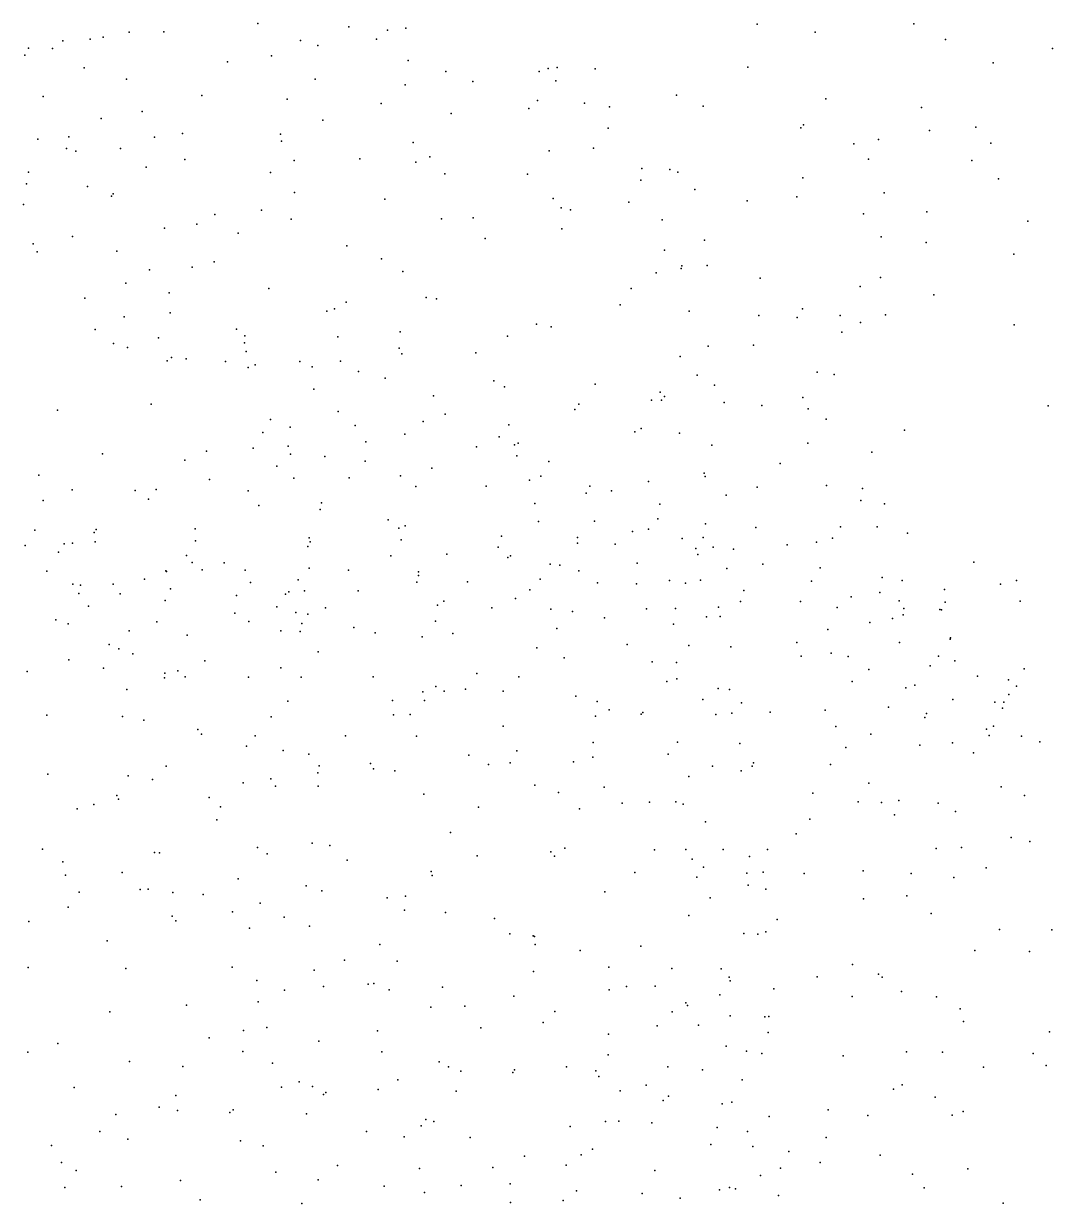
# Model space of a CAD drawing. Header units: metres. Extents: x -24.3 to 24.3, y -27.7 to 27.7.
# Drawn here: x 14.947 to 17.959, y 0.017 to 3.469 of the extents above; entities that cross this region are included whole.
import ezdxf

# ---------------------------------------------------------------- set-up
doc = ezdxf.new("R2010")
doc.units = ezdxf.units.M

msp = doc.modelspace()

# ---------------------------------------------------------------- linework, layer by layer
for p in [(15.6335, 3.469, 0.0464), (15.8993, 3.4598, 0.0572), (16.0662, 3.4556, -12.1335), (17.0943, 3.4674, 9.4682), (17.553, 3.4683, 11.9271), (15.0627, 3.4187, 12.266), (15.142, 3.4238, 1.2968), (15.1799, 3.4291, 0.2994), (15.2566, 3.4438, 12.3734), (15.3581, 3.4446, 1.3221), (15.7578, 3.4193, -12.2105), (15.9809, 3.4239, 9.1872), (16.0122, 3.4501, 12.5172), (17.2648, 3.4444, 9.6064), (17.6462, 3.4226, 9.8789), (14.962, 3.3975, 0.5407), (15.0323, 3.3958, 1.0589), (15.8083, 3.4046, 1.3455), (17.9589, 3.3964, 11.386), (14.951, 3.3765, 0.857), (15.544, 3.3569, 12.5372), (15.6732, 3.3747, 9.0766), (16.0732, 3.3607, -0.7815), (17.7853, 3.3546, 10.0323), (15.1252, 3.3391, 9.0089), (16.1833, 3.3285, 12.5952), (16.4567, 3.3289, 0.9379), (16.483, 3.3372, 0.3098), (16.5097, 3.3401, 12.5182), (16.6205, 3.337, 9.3046), (17.0671, 3.3416, 12.2198), (15.2489, 3.3069, -0.9615), (15.8006, 3.3061, -0.908), (16.0639, 3.2895, -0.0811), (16.262, 3.2993, 1.3825), (16.5056, 3.3019, -0.5909), (15.0052, 3.2553, 1.3997), (15.4689, 3.2585, 1.5125), (15.7186, 3.2479, -0.1295), (16.8582, 3.2594, 9.4505), (17.2961, 3.2487, -11.7578), (15.2946, 3.2114, -16.6195), (15.9937, 3.2355, 1.4913), (16.4264, 3.2203, 0.0642), (16.4517, 3.2441, 1.1895), (16.5889, 3.2358, -11.8785), (16.6626, 3.2254, 0.6997), (16.9365, 3.227, 12.3782), (17.5759, 3.2238, 10.056), (15.1741, 3.1912, -15.8875), (15.8233, 3.1863, 12.6647), (16.1994, 3.2058, 9.1906), (15.413, 3.1472, -0.0972), (15.699, 3.1454, 8.9907), (16.6582, 3.1635, 0.2871), (17.2226, 3.1636, 12.1014), (17.2304, 3.1725, 9.8216), (17.5989, 3.1561, -11.8251), (17.7345, 3.1661, 0.6116), (14.9888, 3.1308, -1.0548), (15.0801, 3.1376, 0.1331), (15.3309, 3.1366, -16.1355), (15.7024, 3.1247, 1.6133), (16.088, 3.1209, -0.9859), (17.3777, 3.1177, 0.1749), (17.45, 3.1303, 11.8774), (17.7786, 3.1187, 10.6582), (15.0726, 3.1033, -15.6135), (15.1, 3.0962, -17.0646), (15.2313, 3.1039, 12.5745), (15.932, 3.0731, -0.1995), (16.1366, 3.0789, 1.6282), (16.4859, 3.0972, 9.3401), (16.616, 3.1049, 12.5629), (15.3064, 3.0494, 8.8295), (15.419, 3.0718, 1.692), (15.7395, 3.0686, -12.1843), (16.096, 3.0632, 12.7302), (16.7574, 3.0448, 0.9726), (16.8395, 3.0425, -11.7142), (17.4202, 3.0719, 10.0919), (17.7227, 3.0686, 11.2122), (14.9621, 3.0342, -15.307), (15.6703, 3.0336, -1.1025), (16.1808, 3.029, -11.9329), (16.4224, 3.0283, 12.6521), (16.7546, 3.011, 9.5211), (16.8625, 3.0345, 12.4853), (17.2282, 3.0175, -0.0792), (17.8013, 3.0145, 10.9426), (14.956, 3.0004, 1.7075), (15.1345, 2.9921, -0.0367), (15.2097, 2.9711, -12.6012), (15.7403, 2.9748, 12.784), (16.9124, 2.9833, 9.6761), (17.4668, 2.9737, 10.3025), (14.9474, 2.9396, 12.5413), (15.2046, 2.9639, 1.8152), (16.0046, 2.9549, 1.7523), (16.4978, 2.9568, 1.4009), (16.7191, 2.9462, 0.21), (17.0657, 2.9504, -0.348), (17.2111, 2.9624, 9.9503), (15.507, 2.9106, -16.0067), (15.6442, 2.9232, -0.2913), (16.2631, 2.9011, -0.2354), (16.5205, 2.9297, -0.0696), (16.5486, 2.9246, -11.7516), (17.4055, 2.9121, 11.7847), (17.5912, 2.9178, 11.3047), (15.3603, 2.8706, -15.6197), (15.4547, 2.8819, 1.8655), (15.7305, 2.8971, 8.9655), (16.1709, 2.8975, 9.1582), (16.523, 2.8687, -0.9329), (16.8164, 2.8947, 0.4484), (17.8871, 2.8912, -11.9065), (15.0909, 2.8463, -13.0776), (15.5755, 2.8561, -16.335), (16.2988, 2.8401, 12.7732), (16.9409, 2.8355, -0.6038), (17.4575, 2.8447, 10.5065), (14.9755, 2.8251, -14.5062), (14.9872, 2.8008, -1.1754), (15.2206, 2.8029, 8.7224), (15.8935, 2.8188, 1.8863), (16.8234, 2.8066, 0.9832), (17.5897, 2.8285, 10.8825), (15.5049, 2.7715, -16.8052), (15.9948, 2.7812, -0.326), (17.8458, 2.7946, 0.642), (15.3163, 2.7489, 2.0042), (15.4407, 2.7566, -0.2722), (16.0575, 2.7439, 12.9162), (16.7995, 2.7398, 0.2867), (16.8727, 2.7524, 0.6258), (16.8746, 2.7601, 12.5094), (16.9483, 2.7611, 9.8133), (15.2465, 2.7099, -0.1846), (15.6653, 2.6944, 12.9251), (16.7256, 2.6935, -11.4689), (17.1032, 2.7241, 12.2663), (17.3959, 2.6997, -0.037), (17.4559, 2.726, 11.4967), (15.1263, 2.6652, -14.0111), (15.3732, 2.6809, -17.0978), (16.126, 2.668, 9.1484), (16.156, 2.6638, 1.9308), (17.6121, 2.6752, 0.2697), (15.835, 2.6277, -0.321), (15.8573, 2.6345, -16.078), (15.8912, 2.6536, -1.3001), (16.6939, 2.646, 12.6956), (16.8956, 2.6272, 0.8442), (17.2271, 2.6342, -0.38), (15.2414, 2.6108, -13.3144), (15.3769, 2.6227, -12.6399), (16.4484, 2.59, 1.7544), (17.1, 2.6151, 10.1159), (17.2119, 2.6091, 10.432), (17.3377, 2.6147, 10.6741), (17.3972, 2.5948, -11.4705), (17.47, 2.6169, 11.1357), (15.157, 2.5742, 2.1733), (15.5711, 2.5745, -0.3223), (15.5951, 2.5552, -15.1341), (16.0498, 2.5674, -11.7931), (16.364, 2.5548, -1.2351), (16.4915, 2.582, 12.8618), (17.3421, 2.5658, 11.6743), (17.8469, 2.5877, -11.8398), (15.2107, 2.5327, 8.5653), (15.2513, 2.5218, -1.2834), (15.3424, 2.5498, -14.6628), (15.594, 2.535, 8.8589), (15.8673, 2.5528, 2.136), (16.9511, 2.5248, 0.5595), (17.0835, 2.5282, -11.3323), (15.3803, 2.4924, -14.1337), (15.4233, 2.4877, -12.9768), (15.5989, 2.51, -12.384), (16.0465, 2.5195, -0.2945), (16.0545, 2.5026, 13.1367), (16.2716, 2.5059, -0.2565), (16.8689, 2.4954, 0.3396), (15.3675, 2.4825, -13.5881), (15.5383, 2.48, 13.0204), (15.6045, 2.4628, 2.2409), (15.6248, 2.4702, -17.0691), (15.756, 2.4801, 13.0767), (15.7922, 2.4643, -11.9292), (15.8749, 2.4816, 8.9769), (15.928, 2.4509, -16.6657), (16.006, 2.4312, -15.3071), (16.3243, 2.4236, 1.9997), (16.9195, 2.4402, 12.6981), (17.2699, 2.4491, 12.1282), (17.3197, 2.4428, 11.8624), (15.7971, 2.3991, -14.811), (16.3554, 2.4063, 9.3692), (16.6207, 2.4144, 9.644), (16.8111, 2.3902, 9.844), (16.9698, 2.4108, 0.7608), (15.321, 2.3557, 2.3597), (16.1474, 2.38, -16.4176), (16.5724, 2.3559, -0.082), (16.785, 2.3672, -11.1939), (16.8142, 2.3669, -1.0593), (16.8238, 2.3784, 1.4249), (16.9985, 2.3604, 10.1517), (17.1086, 2.3512, 10.3411), (17.2288, 2.3751, -0.5802), (17.9463, 2.3508, 0.6322), (15.0465, 2.3378, 8.3707), (15.8681, 2.3343, -16.9595), (16.1817, 2.3259, -11.4427), (16.5605, 2.3401, 13.2145), (17.2438, 2.3421, 10.5779), (15.6702, 2.3106, -0.3136), (15.7277, 2.2878, -13.7853), (15.9184, 2.2929, -1.4026), (16.1169, 2.3044, 13.3794), (16.3678, 2.2955, -15.6839), (16.7547, 2.2845, 0.1384), (17.2967, 2.3115, 10.9183), (17.5261, 2.279, -11.4057), (15.6473, 2.2725, -13.1559), (15.9494, 2.2458, -14.1758), (16.0635, 2.2675, -14.6114), (16.3393, 2.2597, -1.3456), (16.7369, 2.2742, 1.662), (16.8678, 2.2705, 0.3435), (15.1785, 2.2106, 2.4981), (15.4824, 2.2176, 13.2588), (15.6194, 2.227, -17.2806), (15.7222, 2.2325, 13.3645), (16.2733, 2.2306, -14.899), (16.3846, 2.2364, -15.2337), (16.395, 2.2418, -0.1723), (16.9616, 2.2353, 12.9312), (17.2431, 2.2417, 12.4492), (17.4308, 2.2155, 11.2487), (15.4198, 2.1915, 2.5012), (15.729, 2.2089, -12.8565), (15.829, 2.2022, -13.3948), (15.9468, 2.1887, 9.0627), (16.391, 2.204, 13.4851), (16.4852, 2.1874, 2.0216), (17.1619, 2.1817, 12.7053), (14.9917, 2.1477, 8.2184), (15.6887, 2.174, 8.8413), (16.0509, 2.1461, 2.3647), (16.1428, 2.1686, -16.8031), (16.4611, 2.1451, -16.3231), (16.9396, 2.1536, 1.3286), (16.9421, 2.1436, 1.0996), (15.3351, 2.1059, -0.2078), (15.4918, 2.1348, 8.6481), (15.7382, 2.1395, -12.4958), (15.9009, 2.1399, 13.5071), (16.0956, 2.1145, -13.612), (16.301, 2.1154, 9.3402), (16.4282, 2.1328, -14.5589), (16.6047, 2.1154, -14.8642), (16.7768, 2.1292, 13.2676), (17.0948, 2.113, -0.9412), (17.2974, 2.118, -11.0941), (17.4033, 2.1091, 12.2582), (15.0052, 2.0735, 2.6295), (15.0894, 2.1053, -17.6916), (15.2737, 2.1026, 8.4787), (15.3126, 2.078, 13.3199), (15.605, 2.1021, -0.3088), (16.5937, 2.0953, 13.5129), (16.6685, 2.1021, -0.0132), (17.004, 2.0892, 0.6076), (17.3977, 2.0733, 11.7529), (15.6362, 2.0586, 2.7197), (15.8152, 2.0478, -11.51), (15.8191, 2.0665, -0.2754), (16.4435, 2.0648, -10.6412), (16.8096, 2.063, 0.2438), (17.4677, 2.0643, -0.3797), (16.0148, 2.0168, 2.5977), (16.4542, 2.012, -16.6288), (16.6184, 2.0128, -14.08), (16.804, 2.0205, -14.5367), (16.9437, 2.0054, -1.2067), (14.9799, 1.9871, 2.8375), (15.1538, 1.9804, 4.4299), (15.1601, 1.9887, 4.1803), (15.4492, 1.991, 13.4881), (16.0458, 1.993, -13.035), (16.0647, 1.9992, 13.7028), (16.3462, 1.9689, -13.4446), (16.7294, 1.9833, 1.9084), (16.7763, 1.99, -15.91), (17.0906, 1.9949, 13.1753), (17.3387, 1.997, -0.7687), (17.4464, 1.997, 11.2141), (17.5344, 1.9779, 11.9519), (14.9524, 1.9418, 8.0565), (15.0664, 1.9467, 3.0455), (15.0909, 1.9488, 3.5981), (15.1567, 1.9527, 3.8258), (15.4506, 1.9558, 2.9804), (15.7793, 1.9387, -11.0181), (15.7836, 1.964, 8.9376), (15.7859, 1.9531, 2.8592), (16.0528, 1.9591, -10.4928), (16.3361, 1.937, 14.0006), (16.5684, 1.965, 13.7705), (16.5691, 1.9484, -1.4014), (16.6789, 1.9459, 9.8094), (16.8749, 1.9627, 13.4928), (16.9152, 1.9331, 1.5524), (16.9368, 1.9656, -15.3216), (16.9663, 1.9367, 1.2274), (17.1829, 1.9436, 10.6337), (17.268, 1.9517, 10.8374), (17.3148, 1.9632, 12.6734), (15.0498, 1.9224, 4.9218), (15.4243, 1.9131, 3.992), (16.0227, 1.9118, 2.8184), (16.1859, 1.9164, -1.4682), (16.3648, 1.9073, -16.9001), (16.3728, 1.9119, 2.418), (16.9209, 1.9162, -14.0094), (17.0258, 1.9314, -14.3484), (15.0156, 1.8665, 13.3076), (15.3642, 1.8682, 4.4594), (15.3662, 1.8662, 3.2082), (15.4411, 1.8921, 8.6003), (15.4697, 1.8707, 4.2076), (15.5344, 1.8918, 13.7612), (15.5956, 1.8694, 3.8278), (15.7838, 1.8762, 13.9648), (15.8982, 1.8698, -12.1348), (16.1036, 1.8648, 9.2111), (16.4891, 1.8876, -0.0917), (16.5175, 1.8849, 2.2336), (16.5725, 1.8684, -10.2056), (16.7431, 1.8904, -16.3487), (17.0062, 1.875, -13.6787), (17.1111, 1.8874, 13.3661), (17.2786, 1.8765, 13.066), (17.7284, 1.8931, -0.0115), (15.3016, 1.8435, -17.7278), (15.6116, 1.8338, 3.3835), (15.7508, 1.8413, -9.8351), (16.0989, 1.8351, 14.3376), (16.1036, 1.8542, -9.6948), (16.247, 1.8359, 2.7503), (16.4599, 1.8439, -9.9257), (16.627, 1.8327, -13.3411), (16.7415, 1.8298, 13.9704), (16.8376, 1.84, -10.3738), (16.885, 1.8323, 0.4037), (16.9287, 1.8408, 13.7675), (17.254, 1.8378, -13.8728), (17.4604, 1.8483, 11.4938), (17.5193, 1.8401, 12.3142), (17.8533, 1.8394, -13.1331), (15.0914, 1.8287, 15.6879), (15.1094, 1.8016, 15.999), (15.1141, 1.8256, 15.0843), (15.2095, 1.8286, 15.3933), (15.2302, 1.8008, 13.5093), (15.3775, 1.8157, -0.1961), (15.5711, 1.7958, 14.1635), (15.7136, 1.7994, 3.1721), (15.724, 1.8066, -9.4542), (15.7697, 1.8099, 3.6733), (15.9272, 1.8091, -9.1853), (16.4294, 1.8126, 14.3277), (17.0555, 1.8102, -15.8555), (17.4533, 1.8041, -14.4507), (17.6434, 1.8131, -0.2891), (17.8073, 1.8294, -11.6552), (15.1376, 1.7648, 5.0642), (15.3617, 1.7809, 15.1469), (15.689, 1.7628, 4.1914), (16.1592, 1.767, -12.5623), (16.1775, 1.7793, 2.959), (16.3871, 1.7871, -12.9673), (16.9813, 1.7612, -13.388), (17.0455, 1.7784, 10.275), (17.2217, 1.778, -15.5004), (17.3287, 1.7609, -15.1984), (17.3702, 1.7919, 10.9989), (17.5106, 1.7806, -0.6431), (17.6447, 1.7765, -13.526), (17.8647, 1.7789, -12.5409), (15.5659, 1.7436, -10.7491), (15.7444, 1.7457, 8.9101), (15.7797, 1.7407, -17.5226), (15.831, 1.7594, 14.5212), (16.3184, 1.7593, 14.5885), (16.4911, 1.7559, -9.5716), (16.5544, 1.7491, 9.6844), (16.6479, 1.7302, 2.3439), (16.7712, 1.7564, 0.1954), (16.8554, 1.7573, 10.0427), (16.9464, 1.733, 14.0151), (16.986, 1.7345, 0.7952), (17.4908, 1.7285, -14.8763), (17.5224, 1.7391, 12.7376), (17.5235, 1.7573, -11.0738), (17.6296, 1.7549, 12.0022), (17.6342, 1.7534, 11.766), (15.0414, 1.7245, 16.3287), (15.0777, 1.7127, 8.1599), (15.2568, 1.6919, 14.563), (15.3374, 1.7187, 8.501), (15.6063, 1.72, 4.5412), (15.7002, 1.6925, 14.9528), (15.7617, 1.7141, 14.7414), (15.9139, 1.7022, 9.0565), (16.1534, 1.7209, 14.8637), (16.5079, 1.6989, 2.6423), (16.8494, 1.7119, -10.0911), (17.3011, 1.696, -1.1344), (17.4244, 1.7172, 13.1243), (15.4258, 1.6797, 15.8456), (15.7565, 1.6901, 15.1657), (15.9769, 1.6867, 14.99), (16.1137, 1.6749, 3.3802), (16.2038, 1.6843, -17.2586), (17.2112, 1.6581, -13.1819), (17.5117, 1.6581, -13.0467), (17.6597, 1.668, 12.257), (17.6607, 1.6719, 12.531), (15.1977, 1.6523, -0.0891), (15.2259, 1.6402, 13.7854), (15.2667, 1.6254, 14.0012), (15.8097, 1.6305, -0.1906), (16.4502, 1.6422, 14.7777), (16.7141, 1.6524, 9.8618), (16.8943, 1.6491, 14.2954), (17.018, 1.6456, 1.2404), (17.3117, 1.6267, 10.8313), (15.0797, 1.6075, -1.425), (15.4779, 1.6046, -0.1538), (16.5301, 1.613, 2.8555), (16.7874, 1.6021, 14.5216), (16.8587, 1.6001, 1.9711), (17.2235, 1.6187, 13.7252), (17.3614, 1.6171, 13.4625), (17.6012, 1.59, 12.971), (17.6252, 1.6181, 11.4894), (17.6737, 1.6048, -11.2818), (14.9574, 1.5737, 14.5278), (15.1811, 1.5834, 8.3224), (15.3601, 1.5547, -9.6405), (15.3605, 1.5683, 5.0754), (15.399, 1.5753, 16.1234), (15.4201, 1.5574, -10.4331), (15.6059, 1.5567, -11.1179), (15.7007, 1.5841, -8.9328), (15.7603, 1.557, -11.4668), (15.9707, 1.558, -8.7166), (16.2741, 1.5676, -8.9025), (16.3974, 1.5582, 3.2106), (17.4211, 1.5792, 11.0342), (17.7397, 1.5593, -0.5781), (17.8767, 1.5816, -0.2149), (15.2494, 1.5206, 5.2593), (16.1541, 1.5291, 15.2704), (16.2412, 1.522, 3.5908), (16.8305, 1.5444, 2.1866), (16.86, 1.5515, -9.7992), (16.9808, 1.5236, 0.6081), (17.0133, 1.5205, 0.993), (17.3727, 1.5446, -10.5782), (17.5303, 1.5258, 13.3322), (17.556, 1.5334, -1.0237), (17.83, 1.5486, -12.1062), (17.854, 1.5305, -14.9394), (15.721, 1.4867, 8.8942), (16.0276, 1.4882, -17.5247), (16.1162, 1.5138, 9.2336), (16.1207, 1.4885, 4.2069), (16.1782, 1.5158, 3.8664), (16.3512, 1.5157, -12.4979), (16.5635, 1.5017, -17.0805), (16.6267, 1.4855, 0.1468), (16.9355, 1.4911, 10.1043), (17.6679, 1.4912, -15.2885), (17.831, 1.5064, 12.3806), (16.6618, 1.4608, -1.5392), (16.76, 1.4533, -9.4218), (17.0204, 1.4518, 14.4532), (17.0488, 1.4821, 1.5719), (17.1325, 1.4543, 10.4178), (17.2935, 1.4607, -12.7796), (17.4792, 1.4695, -15.6975), (17.5904, 1.4507, -12.4931), (17.7907, 1.4837, 12.0022), (17.8128, 1.4659, 12.7276), (17.817, 1.4841, -11.7989), (15.0154, 1.4458, 16.8135), (15.2374, 1.4418, -17.9602), (15.2989, 1.4315, -9.9635), (15.6722, 1.4409, 15.9768), (16.0301, 1.4462, 15.5402), (16.0786, 1.4476, -12.0683), (16.6215, 1.4431, 3.1191), (16.7553, 1.4486, 2.6487), (16.9735, 1.4479, -16.622), (17.5859, 1.4387, -11.0354), (15.4575, 1.4035, 8.6313), (15.4677, 1.3902, -1.5045), (15.6257, 1.3855, 5.0143), (15.8899, 1.3851, -11.7571), (16.0971, 1.3842, 4.3967), (16.3514, 1.4132, 15.2581), (17.325, 1.4126, -1.3606), (17.4278, 1.3903, 13.8082), (17.7658, 1.4047, 13.0612), (17.7735, 1.386, -11.5171), (17.7864, 1.4133, 11.5232), (17.8683, 1.3839, 11.7265), (15.5999, 1.3547, 16.2258), (16.6143, 1.366, 15.0709), (16.8612, 1.3671, 0.4781), (17.0443, 1.3624, 1.8295), (17.3538, 1.3511, 14.0243), (17.5713, 1.3581, 13.6017), (17.6662, 1.3647, 11.1874), (17.9222, 1.3676, 12.1432), (15.707, 1.3418, -17.7839), (15.7823, 1.3318, -1.5413), (16.2508, 1.3289, -0.0046), (16.3909, 1.341, 3.8442), (16.6135, 1.3224, 9.7126), (16.8342, 1.3317, 14.8753), (17.7275, 1.3351, 13.3299), (15.3643, 1.2962, 16.5668), (15.8089, 1.2772, 16.1028), (15.8128, 1.2973, -0.0749), (15.9624, 1.3047, 9.1108), (15.9719, 1.2891, -8.5658), (16.0337, 1.2825, 4.6363), (16.3078, 1.3015, 4.2069), (16.3712, 1.3063, 9.4638), (16.5567, 1.3096, 3.6263), (16.9643, 1.2962, 2.2415), (17.0482, 1.2823, 0.9338), (17.0797, 1.2968, -9.738), (17.0836, 1.306, 1.3032), (17.3098, 1.3014, -10.1974), (15.0187, 1.2727, 16.97), (15.2537, 1.2685, -10.399), (15.3245, 1.2572, -10.7385), (15.5898, 1.2479, -0.0344), (15.6715, 1.2598, -11.395), (16.8946, 1.2661, 2.5446), (17.4213, 1.2466, 10.8261), (15.2203, 1.2106, 0.0374), (15.6844, 1.2379, 8.8647), (15.8093, 1.2384, 4.9215), (16.1193, 1.2145, 15.8331), (16.4435, 1.2409, 15.441), (16.513, 1.2197, -17.3444), (16.6468, 1.2349, 15.2476), (17.2578, 1.2177, 10.5315), (17.8087, 1.2355, 11.318), (17.8769, 1.2107, 13.1984), (15.1529, 1.1841, 5.5816), (15.2251, 1.1995, 8.3927), (15.4908, 1.2047, -9.1164), (15.5239, 1.1775, 5.2253), (16.2794, 1.1766, -1.6187), (16.6998, 1.1882, 3.3803), (16.78, 1.1915, 3.0941), (16.8567, 1.192, 15.0505), (16.8785, 1.1857, 2.7625), (17.3907, 1.1924, -16.2867), (17.4584, 1.1905, -10.4309), (17.5097, 1.1956, 13.9803), (17.624, 1.1882, -11.998), (15.1046, 1.1716, 8.1969), (15.5135, 1.1398, 8.6955), (16.5748, 1.1718, 3.8489), (17.2485, 1.1414, -16.5771), (17.4963, 1.1539, -1.5357), (17.675, 1.1635, 11.0327), (16.9433, 1.1331, -9.307), (15.7921, 1.0709, 16.3378), (16.1966, 1.1026, 4.5328), (17.2088, 1.0982, 14.6705), (17.8386, 1.088, 13.4657), (17.8928, 1.0757, -15.6604), (15.0026, 1.0537, 8.006), (15.3308, 1.044, -9.685), (15.3455, 1.0433, 8.5235), (15.6319, 1.0587, -17.9704), (15.6601, 1.0396, 0.037), (15.8434, 1.0642, -8.7813), (16.4908, 1.0457, 0.263), (16.5315, 1.0569, 9.6201), (16.7942, 1.0517, -1.677), (16.8859, 1.0523, 0.6578), (16.9949, 1.0526, 10.1343), (17.1253, 1.0526, 1.2817), (17.619, 1.0555, -10.7104), (17.6928, 1.0587, -11.5967), (15.0624, 1.0169, -1.5376), (15.8945, 1.0211, 4.9001), (16.2747, 1.0345, 0.1719), (16.5019, 1.0327, 15.6762), (16.9043, 1.0248, 2.9962), (17.0726, 1.0323, 2.3696), (15.0698, 0.9777, 17.1358), (15.2362, 0.9854, 0.1214), (15.5755, 0.9667, 16.6428), (16.1406, 0.9884, 16.048), (16.1438, 0.9768, -17.7532), (16.7368, 0.9851, 15.4385), (16.9181, 0.972, 15.1961), (16.9377, 1.0007, -12.2714), (17.0649, 0.9837, 1.0516), (17.1127, 0.9866, 14.9102), (17.2322, 0.9828, 10.3411), (17.4052, 0.9901, -12.0856), (17.5455, 0.9825, 10.841), (17.6704, 0.9704, 13.9574), (17.7652, 0.9992, 13.7464), (15.2885, 0.9356, -10.0714), (15.3125, 0.9366, 16.9292), (15.7749, 0.9462, -11.3647), (17.0685, 0.9487, -16.9769), (17.1199, 0.9364, 1.9867), (15.1101, 0.9274, -18.1304), (15.3839, 0.9265, -10.7365), (15.473, 0.9209, 8.6612), (15.8208, 0.9314, 9.0039), (16.0119, 0.9117, 0.1517), (16.0649, 0.9157, 4.7513), (16.6491, 0.9287, -12.0764), (16.9569, 0.9109, 0.8611), (17.4057, 0.9082, -9.9989), (17.5324, 0.9174, -16.3865), (15.0777, 0.8843, 8.162), (15.5587, 0.8705, 5.3083), (15.6396, 0.8959, 8.8297), (16.0623, 0.8747, -1.6676), (16.1824, 0.8681, -11.7408), (17.6039, 0.8653, -10.4738), (14.9628, 0.8422, 5.957), (15.3824, 0.8576, 5.499), (15.3927, 0.8443, 0.1829), (15.7102, 0.855, 5.1509), (15.7839, 0.8285, 0.1636), (16.3262, 0.8503, 0.2979), (16.8951, 0.8595, 10.0069), (17.1533, 0.8476, 1.7436), (15.6086, 0.8224, -9.2093), (16.3704, 0.8059, 9.4871), (16.439, 0.8, -8.633), (16.4433, 0.7979, 15.9073), (17.056, 0.8066, 10.1875), (17.0963, 0.8046, 1.2435), (17.1201, 0.8119, 2.229), (17.8041, 0.819, 10.9206), (17.957, 0.8179, -2.0411), (15.1925, 0.7856, 5.7137), (15.9903, 0.7745, -11.4964), (16.4444, 0.7751, -1.7327), (16.7538, 0.7699, 9.8385), (15.8872, 0.7293, 5.0017), (16.0413, 0.7264, -8.7452), (16.5762, 0.7573, 4.2085), (17.7322, 0.7569, 14.0293), (17.8923, 0.7543, 13.7464), (14.9608, 0.7075, 17.4388), (15.2463, 0.7044, 0.2822), (15.5577, 0.7084, 16.8561), (15.798, 0.6992, 16.6227), (16.4401, 0.6957, 4.4059), (16.6606, 0.708, 15.7358), (16.8451, 0.7042, 15.5066), (16.9893, 0.7031, 15.326), (17.3734, 0.7161, -16.7189), (15.6303, 0.6695, -10.9872), (15.9556, 0.6587, 9.1269), (15.9725, 0.6606, 0.2792), (17.0129, 0.6795, -1.849), (17.0152, 0.6683, -11.9557), (17.2707, 0.6799, 14.9168), (17.4494, 0.6876, 10.5234), (17.4601, 0.6787, 14.5774), (15.7113, 0.6408, 0.2894), (15.8252, 0.6521, -9.0775), (16.0177, 0.6417, 16.441), (16.1739, 0.6502, 4.7063), (16.3823, 0.6235, 16.0952), (16.6616, 0.6422, -8.8558), (16.7124, 0.6522, -1.8077), (16.7962, 0.6529, -17.369), (16.9858, 0.6275, 3.2295), (17.1436, 0.6454, 1.8778), (17.373, 0.6223, -1.9546), (17.517, 0.6376, -11.7091), (15.424, 0.5971, 5.5406), (15.6345, 0.6066, -9.6254), (16.1397, 0.5912, 9.2898), (16.2391, 0.5944, 0.4051), (16.8863, 0.604, 3.4788), (16.8905, 0.5965, 9.9847), (17.62, 0.6213, 14.3084), (15.2, 0.5778, -1.6987), (16.5028, 0.579, 0.5267), (16.8463, 0.5779, 0.8788), (17.0161, 0.5658, -17.1705), (17.1172, 0.5631, 1.5247), (17.1284, 0.5643, 2.0988), (17.6887, 0.586, -2.0756), (15.5916, 0.5226, -10.6151), (15.6596, 0.5321, 8.8605), (15.9829, 0.5218, -1.7822), (16.286, 0.5312, -11.5642), (16.4682, 0.5463, 9.5877), (16.8022, 0.537, 3.6989), (16.923, 0.5388, -8.9736), (17.6985, 0.5496, -11.0492), (17.9503, 0.5189, 13.7373), (15.0475, 0.4848, 17.5173), (15.4902, 0.5013, 17.0733), (15.8121, 0.4915, -18.0651), (16.6596, 0.5128, 4.0379), (17.1265, 0.517, 10.2181), (14.9598, 0.4597, 0.4948), (15.5887, 0.4619, 0.4113), (15.9959, 0.4603, 4.9036), (16.6588, 0.452, 15.9202), (17.0041, 0.4776, 15.4626), (17.0632, 0.4622, 2.8797), (17.1083, 0.4554, 2.3927), (17.3466, 0.4492, -9.52), (17.5314, 0.4605, -16.6437), (17.6376, 0.4596, -10.3325), (17.903, 0.4558, -2.3217), (15.2574, 0.432, 5.7337), (15.4137, 0.4177, 8.6044), (15.6762, 0.4275, 5.2649), (16.1641, 0.4313, 16.4547), (16.1908, 0.4167, 4.6818), (16.5369, 0.4168, 4.2899), (16.8333, 0.4163, 15.7262), (17.7574, 0.4159, 14.1453), (17.9402, 0.4209, 10.7393), (16.2277, 0.4039, 9.378), (16.3793, 0.4001, 4.468), (16.3846, 0.4084, -17.7608), (16.6225, 0.4054, 9.7333), (16.6308, 0.3887, 0.7589), (16.9343, 0.4083, 1.1525), (15.0957, 0.3565, 5.9009), (15.7023, 0.3569, -10.1427), (15.7541, 0.3728, -10.8402), (15.7931, 0.3589, 8.9999), (15.9857, 0.3507, -9.3338), (16.0432, 0.3783, 9.2132), (16.6933, 0.3465, -11.6555), (16.7699, 0.3636, 0.9583), (17.0511, 0.3783, -1.9973), (17.4933, 0.3515, 14.6593), (17.5191, 0.3644, -9.9398), (15.3927, 0.3329, 5.5618), (15.8255, 0.3357, 5.0818), (15.8326, 0.342, 16.8549), (16.2136, 0.3451, 0.535), (16.8193, 0.3183, 3.6947), (16.8349, 0.3305, 9.9281), (17.021, 0.313, 10.1166), (17.6155, 0.3285, 10.5664), (15.2172, 0.2769, -18.1653), (15.3445, 0.2989, 0.5274), (15.3982, 0.2888, 17.3183), (15.5507, 0.2834, 8.7526), (15.5608, 0.2914, -1.8303), (15.7755, 0.2789, 0.524), (16.9921, 0.3089, 3.2776), (17.3024, 0.2911, 10.3375), (17.698, 0.2862, -11.2253), (16.1114, 0.244, 16.6539), (16.1246, 0.2623, -1.903), (16.1487, 0.2569, -17.9034), (16.5469, 0.2418, 16.2104), (16.651, 0.2568, 4.0401), (16.6899, 0.2581, 16.019), (16.7862, 0.253, -17.4991), (17.1295, 0.2719, 15.3539), (17.4189, 0.2745, -11.6503), (17.6655, 0.2752, -2.3009), (15.1702, 0.2271, 8.3465), (15.9509, 0.2279, -9.8664), (16.0611, 0.2119, 4.793), (16.2548, 0.2102, 4.5776), (16.9774, 0.2396, 15.6046), (17.0668, 0.228, 1.8044), (17.2965, 0.2099, -2.1618), (15.0291, 0.1865, 17.7509), (15.2528, 0.205, -1.8595), (15.5828, 0.2005, 17.2024), (15.6487, 0.1856, 5.2452), (16.613, 0.176, 0.9774), (16.9591, 0.1897, -9.1391), (17.0824, 0.1835, 2.5791), (16.4139, 0.1556, -11.3685), (16.5792, 0.1594, -1.9939), (17.1872, 0.1693, -9.3876), (17.4551, 0.1583, -9.7213), (15.0587, 0.137, 8.1724), (15.1017, 0.1132, 0.6768), (15.6858, 0.1082, 8.8993), (15.8662, 0.1278, 16.9784), (16.1063, 0.1193, 0.6804), (16.3207, 0.1227, 9.4752), (16.5355, 0.1288, 9.6683), (16.7951, 0.1134, 9.9027), (17.1628, 0.1207, -17.1476), (17.2786, 0.1368, 15.1479), (17.7117, 0.1182, 10.6087), (15.4068, 0.0846, 5.497), (15.8097, 0.0861, 0.6731), (16.2281, 0.0697, -9.6086), (16.3713, 0.0742, -9.2883), (17.1044, 0.099, 10.1744), (17.5492, 0.1023, -16.7393), (15.0683, 0.0634, 5.8852), (15.2339, 0.0665, 5.6941), (16.0025, 0.0675, -10.3879), (16.1207, 0.0488, 16.7873), (16.5656, 0.0537, 16.3206), (16.7584, 0.046, -11.4957), (16.9843, 0.0566, -2.1361), (17.0135, 0.064, 2.8028), (17.0312, 0.0601, 2.0895), (17.1568, 0.0404, -11.5746), (17.5836, 0.0627, 14.5891), (15.4642, 0.0278, 17.4444), (15.7616, 0.0172, -18.0422), (16.3722, 0.0196, 4.347), (16.5272, 0.0257, 4.0778), (16.8693, 0.033, 3.4647), (17.8148, 0.0182, 14.1206)]:
    msp.add_point(p)

doc.saveas('drawing.dxf')
